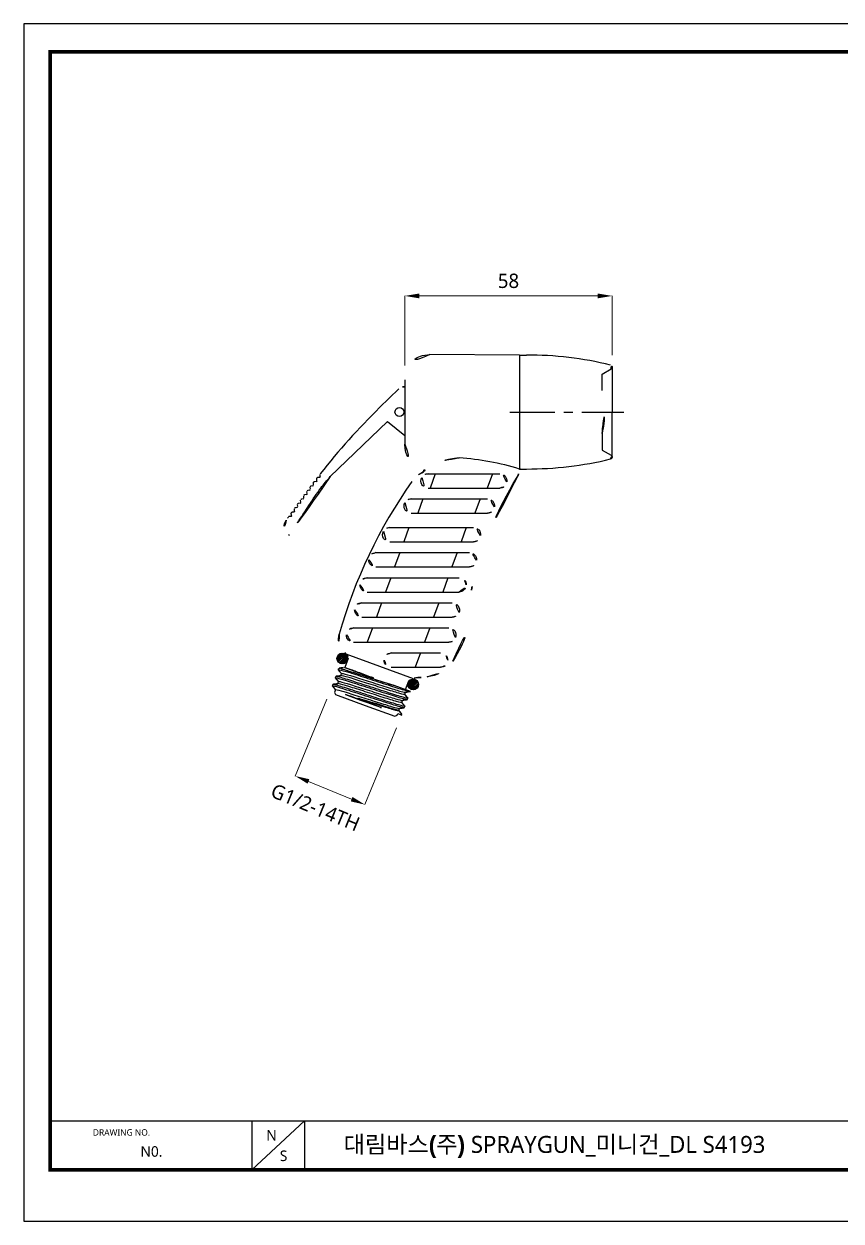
# Model space of a CAD drawing. Extents: x 16296675150 to 16296675606, y -37409617853 to -37409617519.
# Drawn here: x 16296675150.2 to 16296675378.1, y -37409617852.5 to -37409617518.6 of the extents above; entities that cross this region are included whole.
import ezdxf

# ---------------------------------------------------------------- set-up
doc = ezdxf.new("R2010")
doc.units = 0
doc.header["$LTSCALE"] = 10
doc.header["$MEASUREMENT"] = 0
doc.header["$PDMODE"] = 3
doc.header["$PDSIZE"] = -10
doc.linetypes.add('CENTER', pattern=[2, 1.25, -0.25, 0.25, -0.25])
doc.linetypes.add('HIDDEN', pattern=[0.375, 0.25, -0.125])
doc.layers.get('0').update_dxf_attribs({"linetype": 'CONTINUOUS'})
doc.layers.get('DEFPOINTS').update_dxf_attribs({"linetype": 'CONTINUOUS'})
doc.layers.add('1', color=7, linetype='CONTINUOUS')
doc.styles.add('Daelim Dimension', font='')
doc.styles.get('Daelim Dimension').set_extended_font_data('NanumGothic')
doc.dimstyles.new('DEFAULT', dxfattribs={"dimscale": 2, "dimtxt": 2, "dimasz": 2, "dimexe": 0, "dimexo": 2, "dimgap": 1, "dimtad": 1, "dimdec": 1, "dimzin": 9, "dimdsep": 46, "dimtxsty": 'Daelim Dimension', "dimcen": 0.5, "dimclrd": 252, "dimclre": 252, "dimclrt": 3, "dimadec": 1, "dimazin": 0, "dimtfac": 1, "dimtdec": 1, "dimtix": 1, "dimtmove": 0, "dimatfit": 3, "dimfxl": 1, "dimtolj": 1, "dimtzin": 1, "dimlwd": 9, "dimlwe": 9, "dimarcsym": 0})

# ---------------------------------------------------------------- blocks, each defined once
blk = doc.blocks.new('*D0')
at = {"color": 5, "lineweight": 9, "ltscale": 0.5, "transparency": 16777216}
for p, q in [((16296675256.45599, -37409617613.876923), (16296675256.45599, -37409617594.492943)), ((16296675260.45599, -37409617594.492943), (16296675310.255989, -37409617594.492943)), ((16296675314.255989, -37409617610.997391), (16296675314.255989, -37409617594.492943))]:
    blk.add_line(p, q, dxfattribs=at)
at = {"color": 5, "ltscale": 0.5, "transparency": 16777216}
for points in [[(16296675260.45599, -37409617593.826279), (16296675260.45599, -37409617595.159607), (16296675256.45599, -37409617594.492943)], [(16296675310.255989, -37409617593.826279), (16296675310.255989, -37409617595.159607), (16296675314.255989, -37409617594.492943)]]:
    blk.add_solid(points, dxfattribs=at)
at = {"layer": 'DEFPOINTS', "color": 0, "ltscale": 0.5, "transparency": 16777216}
for p in [(16296675314.255989, -37409617594.492943), (16296675314.255989, -37409617614.997391), (16296675256.45599, -37409617617.876923)]:
    blk.add_point(p, dxfattribs=at)
at = {"color": 7, "ltscale": 0.5, "transparency": 16777216, "insert": (16296675285.355989, -37409617590.315536), "char_height": 4, "attachment_point": 5, "style": 'Daelim Dimension'}
blk.add_mtext('\\A1;58', dxfattribs=at)
blk = doc.blocks.new('*D3')
at = {"color": 5, "lineweight": 9, "ltscale": 0.5, "transparency": 16777216}
for p, q in [((16296675234.69961, -37409617706.94075), (16296675225.88735, -37409617728.405891)), ((16296675254.14115, -37409617714.922256), (16296675245.32889, -37409617736.38739)), ((16296675229.58766, -37409617729.925011), (16296675241.62859, -37409617734.868271))]:
    blk.add_line(p, q, dxfattribs=at)
at = {"color": 5, "ltscale": 0.5, "transparency": 16777216}
for points in [[(16296675229.840851, -37409617729.308289), (16296675229.334471, -37409617730.541733), (16296675225.88735, -37409617728.405891)], [(16296675241.881769, -37409617734.251549), (16296675241.375401, -37409617735.484993), (16296675245.32889, -37409617736.38739)]]:
    blk.add_solid(points, dxfattribs=at)
at = {"layer": 'DEFPOINTS', "color": 0, "ltscale": 0.5, "transparency": 16777216}
for p in [(16296675236.218731, -37409617703.240448), (16296675255.660271, -37409617711.221947), (16296675245.32889, -37409617736.38739)]:
    blk.add_point(p, dxfattribs=at)
at = {"color": 2, "ltscale": 0.5, "transparency": 16777216, "insert": (16296675231.509951, -37409617737.163361), "char_height": 4, "attachment_point": 5, "rotation": 337.67997082, "style": 'Daelim Dimension'}
blk.add_mtext('\\A1;G1/2-14TH', dxfattribs=at)

msp = doc.modelspace()

# ---------------------------------------------------------------- linework, layer by layer
for p, q in [((16296675288.45599, -37409617610.976921), (16296675263.45599, -37409617610.876923)), ((16296675288.45599, -37409617610.976921), (16296675290.34804, -37409617610.976921)), ((16296675288.45599, -37409617610.976921), (16296675288.45599, -37409617642.488342)), ((16296675314.255989, -37409617614.328453), (16296675314.255989, -37409617626.876923)), ((16296675256.45599, -37409617617.876923), (16296675256.45599, -37409617619.855904)), ((16296675254.770571, -37409617620.410156), (16296675249.43058, -37409617625.664062)), ((16296675314.255989, -37409617639.425392), (16296675314.255989, -37409617626.876923)), ((16296675251.65188, -37409617629.534332), (16296675235.672159, -37409617644.902924)), ((16296675251.65188, -37409617629.534332), (16296675256.45599, -37409617633.424622)), ((16296675256.45599, -37409617633.424622), (16296675256.45599, -37409617635.876923)), ((16296675288.45599, -37409617640.626923), (16296675288.45599, -37409617642.776917)), ((16296675288.667959, -37409617642.776917), (16296675288.45599, -37409617642.564949)), ((16296675288.45599, -37409617642.776917), (16296675290.34804, -37409617642.776917)), ((16296675231.028419, -37409617647.220154), (16296675230.967131, -37409617646.637016)), ((16296675231.72167, -37409617646.306343), (16296675231.189631, -37409617646.362251)), ((16296675231.94417, -37409617646.03157), (16296675231.883711, -37409617645.456261)), ((16296675232.64607, -37409617645.124763), (16296675232.106199, -37409617645.181503)), ((16296675232.86857, -37409617644.849991), (16296675232.80764, -37409617644.270317)), ((16296675262.933189, -37409617644.08741), (16296675282.91115, -37409617644.08741)), ((16296675264.934919, -37409617644.08741), (16296675263.47904, -37409617648.08741)), ((16296675280.897579, -37409617644.08741), (16296675279.4417, -37409617648.08741)), ((16296675228.333071, -37409617650.827911), (16296675228.26931, -37409617650.221291)), ((16296675229.00036, -37409617649.893066), (16296675228.49181, -37409617649.946533)), ((16296675229.22286, -37409617649.618317), (16296675229.159929, -37409617649.019524)), ((16296675229.898821, -37409617648.690491), (16296675229.382429, -37409617648.744766)), ((16296675230.121309, -37409617648.415733), (16296675230.0592, -37409617647.824768)), ((16296675230.80592, -37409617647.494911), (16296675230.2817, -37409617647.550011)), ((16296675262.933189, -37409617648.08741), (16296675282.91115, -37409617648.08741)), ((16296675226.35701, -37409617653.542953), (16296675225.872021, -37409617653.593933)), ((16296675226.57951, -37409617653.268188), (16296675226.514099, -37409617652.645859)), ((16296675227.22945, -37409617652.319298), (16296675226.736601, -37409617652.371101)), ((16296675227.45195, -37409617652.044533), (16296675227.387369, -37409617651.430069)), ((16296675228.110571, -37409617651.102676), (16296675227.609859, -37409617651.155296)), ((16296675258.22448, -37409617651.087402), (16296675279.467791, -37409617651.087402)), ((16296675261.49155, -37409617651.087402), (16296675260.035669, -37409617655.087402)), ((16296675277.45422, -37409617651.087402), (16296675275.998341, -37409617655.087402)), ((16296675223.353609, -37409617657.081543), (16296675223.38246, -37409617657.037842)), ((16296675224.63822, -37409617656.011383), (16296675224.14978, -37409617656.062714)), ((16296675224.86072, -37409617655.736618), (16296675224.79365, -37409617655.098549)), ((16296675225.493259, -37409617654.773643), (16296675225.01615, -37409617654.823776)), ((16296675225.715759, -37409617654.498878), (16296675225.649521, -37409617653.868683)), ((16296675258.22448, -37409617655.087402), (16296675279.467791, -37409617655.087402)), ((16296675252.26067, -37409617659.087402), (16296675275.588091, -37409617659.087402)), ((16296675257.611851, -37409617659.087402), (16296675256.15597, -37409617663.087402)), ((16296675273.57452, -37409617659.087402), (16296675272.118641, -37409617663.087402)), ((16296675223.983459, -37409617661.044113), (16296675224.24892, -37409617661.259079)), ((16296675252.26067, -37409617663.087402), (16296675275.588091, -37409617663.087402)), ((16296675248.403469, -37409617666.087402), (16296675274.447371, -37409617666.087402)), ((16296675255.06406, -37409617666.087402), (16296675253.608179, -37409617670.087402)), ((16296675271.02673, -37409617666.087402), (16296675269.57085, -37409617670.087402)), ((16296675248.403469, -37409617670.087402), (16296675274.447371, -37409617670.087402)), ((16296675245.952049, -37409617673.087402), (16296675271.598669, -37409617673.087402)), ((16296675252.51627, -37409617673.087402), (16296675251.06039, -37409617677.087402)), ((16296675268.478939, -37409617673.087402), (16296675267.02306, -37409617677.087402)), ((16296675244.45553, -37409617680.087402), (16296675269.68556, -37409617680.087402)), ((16296675245.952049, -37409617677.087402), (16296675271.538879, -37409617677.087402)), ((16296675249.968479, -37409617680.087402), (16296675248.5126, -37409617684.087402)), ((16296675265.93115, -37409617680.087402), (16296675264.475269, -37409617684.087402)), ((16296675242.17276, -37409617687.087402), (16296675268.72541, -37409617687.087402)), ((16296675244.45553, -37409617684.087402), (16296675269.68556, -37409617684.087402)), ((16296675247.420691, -37409617687.087402), (16296675245.964809, -37409617691.087402)), ((16296675263.38335, -37409617687.087402), (16296675261.927469, -37409617691.087402)), ((16296675242.17276, -37409617691.087402), (16296675268.72541, -37409617691.087402)), ((16296675237.535931, -37409617695.584534), (16296675239.004219, -37409617694.116241)), ((16296675237.582279, -37409617695.98719), (16296675239.406879, -37409617694.162582)), ((16296675237.665001, -37409617695.006439), (16296675238.42614, -37409617694.245308)), ((16296675237.706751, -37409617696.311729), (16296675239.731421, -37409617694.287064)), ((16296675237.88693, -37409617696.580566), (16296675240.000259, -37409617694.467239)), ((16296675238.115749, -37409617696.800758), (16296675240.220449, -37409617694.696053)), ((16296675238.393829, -37409617696.971687), (16296675240.39138, -37409617694.974136)), ((16296675238.73007, -37409617697.084473), (16296675240.50416, -37409617695.310379)), ((16296675239.15217, -37409617697.111366), (16296675240.531071, -37409617695.732483)), ((16296675239.815081, -37409617696.897476), (16296675240.317169, -37409617696.395393)), ((16296675240.026871, -37409617694.356277), (16296675258.81171, -37409617701.22139)), ((16296675252.6721, -37409617694.087402), (16296675266.41091, -37409617694.087402)), ((16296675260.83556, -37409617694.087402), (16296675259.379681, -37409617698.087402)), ((16296675252.6721, -37409617698.087402), (16296675266.41091, -37409617698.087402)), ((16296675257.29702, -37409617702.733063), (16296675258.65645, -37409617701.373627)), ((16296675257.319639, -37409617703.159447), (16296675259.08284, -37409617701.396263)), ((16296675257.429951, -37409617703.498161), (16296675259.421539, -37409617701.506569)), ((16296675257.537741, -37409617702.043327), (16296675257.966709, -37409617701.614357)), ((16296675257.59897, -37409617703.778152), (16296675259.70154, -37409617701.675583)), ((16296675257.81741, -37409617704.00872), (16296675259.93211, -37409617701.894028)), ((16296675258.0844, -37409617704.19075), (16296675260.11413, -37409617702.161011)), ((16296675258.406639, -37409617704.31752), (16296675260.2409, -37409617702.483261)), ((16296675258.805651, -37409617704.367523), (16296675260.290899, -37409617702.882271)), ((16296675259.371481, -37409617704.25071), (16296675260.174089, -37409617703.448097))]:
    msp.add_line(p, q)
at = {"linetype": 'HIDDEN'}
for p, q in [((16296675311.45599, -37409617616.276917), (16296675313.968559, -37409617614.826286)), ((16296675311.45599, -37409617620.876923), (16296675311.45599, -37409617616.276917)), ((16296675311.45599, -37409617632.876923), (16296675311.45599, -37409617637.476921)), ((16296675311.45599, -37409617637.476921), (16296675313.968559, -37409617638.927559))]:
    msp.add_line(p, q, dxfattribs=at)
at = {"ltscale": 0.5}
msp.add_line((16296675256.45599, -37409617619.855904), (16296675256.45599, -37409617633.424622), dxfattribs=at)
at = {"linetype": 'CENTER'}
msp.add_line((16296675285.775169, -37409617626.876923), (16296675317.554131, -37409617626.876923), dxfattribs=at)
at = {"linetype": 'Continuous'}
for p, q in [((16296675240.62286, -37409617695.638786), (16296675239.700979, -37409617698.161293)), ((16296675256.61508, -37409617704.318703), (16296675257.529221, -37409617701.817383))]:
    msp.add_line(p, q, dxfattribs=at)
at = {"color": 5}
msp.add_line((16296675157.573191, -37409617824.561096), (16296675524.50429, -37409617824.561096), dxfattribs=at)
at = {"color": 5, "ltscale": 40}
for p, q in [((16296675213.81868, -37409617824.561096), (16296675213.81868, -37409617838.292542)), ((16296675213.81868, -37409617824.561096), (16296675213.81868, -37409617838.292542)), ((16296675228.514721, -37409617824.561096), (16296675213.81868, -37409617838.292542)), ((16296675228.514721, -37409617824.561096), (16296675213.81868, -37409617838.292542)), ((16296675228.514721, -37409617824.561096), (16296675228.514721, -37409617838.292542)), ((16296675228.514721, -37409617824.561096), (16296675228.514721, -37409617838.292542))]:
    msp.add_line(p, q, dxfattribs=at)
at = {"ltscale": 0.5}
msp.add_lwpolyline([(16296675150.245461, -37409617852.537933), (16296675605.945459, -37409617852.537933), (16296675605.945459, -37409617518.637917), (16296675150.245461, -37409617518.637917)], close=True, dxfattribs=at)
at = {"color": 5, "linetype": 'ByBlock', "lineweight": 200, "const_width": 1.05}
msp.add_lwpolyline([(16296675157.573191, -37409617838.240623), (16296675598.573191, -37409617838.240623), (16296675598.573191, -37409617526.390617), (16296675157.573191, -37409617526.390617)], close=True, dxfattribs=at)
for centre, radius in [((16296675254.960501, -37409617626.876923), 1.25), ((16296675239.035601, -37409617695.615913), 1.5), ((16296675258.79097, -37409617702.867592), 1.5)]:
    msp.add_circle(centre, radius)
for centre, radius, start, end in [((16296675263.45599, -37409617617.876923), 7, 90, 180), ((16296675290.34804, -37409617710.976921), 100, 76.4272798, 90), ((16296675256.173241, -37409617621.835823), 2, 81.87281863, 134.53441457), ((16296675391.80216, -37409617770.368362), 203, 134.53441457, 141.53257271), ((16296675263.45599, -37409617635.876923), 7, 180, 254.87698779), ((16296675290.34804, -37409617542.776917), 100, 270, 283.5727202), ((16296675264.968651, -37409617650.876923), 8, 114.08926103, 144.85145773), ((16296675261.49929, -37409617643.11718), 0.5, 288.54474084, 74.87698779), ((16296675283.45599, -37409617642.488342), 5, 329.03931714, 0), ((16296675231.215759, -37409617646.610893), 0.25, 95.99999675, 186.00010543), ((16296675231.695539, -37409617646.057701), 0.25, 275.99999675, 6.00010543), ((16296675232.132339, -37409617645.43013), 0.25, 95.99999675, 186.00010543), ((16296675232.61994, -37409617644.876122), 0.25, 275.99999675, 6.00010543), ((16296675233.056271, -37409617644.244186), 0.25, 141.53257271, 186.00010543), ((16296675372.900141, -37409617726.868973), 140, 144.85145773, 164.24557656), ((16296675262.933189, -37409617646.08741), 2, 152.33098933, 270), ((16296675262.933189, -37409617646.08741), 2, 90, 152.33098933), ((16296675381.73238, -37409617701.446777), 109.605178, 149.03931714, 166.31882036), ((16296675282.91115, -37409617646.08741), 2, 353.27019286, 90), ((16296675282.91115, -37409617646.08741), 2, 270, 353.27019286), ((16296675228.517941, -37409617650.19516), 0.25, 95.99999675, 186.00010543), ((16296675228.97423, -37409617649.644447), 0.25, 275.99999675, 6.00010543), ((16296675229.40856, -37409617648.993393), 0.25, 95.99999675, 186.00010543), ((16296675229.872681, -37409617648.441856), 0.25, 275.99999675, 6.00010543), ((16296675230.307831, -37409617647.798637), 0.25, 95.99999675, 186.00010543), ((16296675230.779791, -37409617647.246277), 0.25, 275.99999675, 6.00010543), ((16296675225.898149, -37409617653.842552), 0.25, 95.99999675, 186.00010543), ((16296675226.330879, -37409617653.294319), 0.25, 275.99999675, 6.00010543), ((16296675226.76273, -37409617652.619728), 0.25, 95.99999675, 186.00010543), ((16296675227.20332, -37409617652.070671), 0.25, 275.99999675, 6.00010543), ((16296675227.636, -37409617651.403931), 0.25, 95.99999675, 186.00010543), ((16296675228.08444, -37409617650.85405), 0.25, 275.99999675, 6.00010543), ((16296675258.22448, -37409617653.087402), 2, 152.33098933, 270), ((16296675258.22448, -37409617653.087402), 2, 90, 152.33098933), ((16296675279.467791, -37409617653.087402), 2, 353.27019286, 90), ((16296675279.467791, -37409617653.087402), 2, 270, 353.27019286), ((16296675391.80216, -37409617770.368362), 203, 145.76750372, 146.0630294), ((16296675224.175911, -37409617656.311348), 0.25, 95.99999675, 145.76750372), ((16296675224.612089, -37409617655.762749), 0.25, 275.99999675, 6.00010543), ((16296675225.04228, -37409617655.072418), 0.25, 95.99999675, 186.00010543), ((16296675225.467131, -37409617654.525009), 0.25, 275.99999675, 6.00010543), ((16296675225.87142, -37409617658.712677), 3, 147.06308694, 230.99999021), ((16296675252.26067, -37409617661.087402), 2, 152.33098933, 270), ((16296675252.26067, -37409617661.087402), 2, 90, 152.33098933), ((16296675275.588091, -37409617661.087402), 2, 353.27019286, 90), ((16296675275.588091, -37409617661.087402), 2, 270, 353.27019286), ((16296675248.403469, -37409617668.087402), 2, 90, 179.33467042), ((16296675274.447371, -37409617668.087402), 2, 356.8020326, 90), ((16296675248.403469, -37409617668.087402), 2, 179.33467042, 270), ((16296675274.447371, -37409617668.087402), 2, 270, 356.8020326), ((16296675245.952049, -37409617675.087402), 2, 90, 179.33467042), ((16296675271.598669, -37409617675.087402), 2, 0.32216788, 90), ((16296675245.952049, -37409617675.087402), 2, 179.33467042, 270), ((16296675271.538879, -37409617675.087402), 2, 270, 6.57930157), ((16296675284.953369, -37409617677.888023), 10, 166.31882036, 181.7645454), ((16296675244.45553, -37409617682.087402), 2, 90, 179.33467042), ((16296675269.68556, -37409617682.087402), 2, 340.0001248, 90), ((16296675243.74634, -37409617679.157463), 31.226575, 326.6123035, 1.7645454), ((16296675244.45553, -37409617682.087402), 2, 179.33467042, 270), ((16296675269.68556, -37409617682.087402), 2, 270, 340.0001248), ((16296675242.17276, -37409617689.087402), 2, 90, 179.33467042), ((16296675268.72541, -37409617689.087402), 2, 340.0001248, 90), ((16296675242.994659, -37409617690.129578), 5, 165.25549712, 221.63316042), ((16296675242.17276, -37409617689.087402), 2, 179.33467042, 270), ((16296675268.72541, -37409617689.087402), 2, 270, 340.0001248), ((16296675252.6721, -37409617696.087402), 2, 90, 180), ((16296675252.6721, -37409617696.087402), 2, 180, 270), ((16296675261.469801, -37409617690.838493), 10, 276.75642994, 326.6123035), ((16296675266.41091, -37409617696.087402), 2, 0, 90), ((16296675266.41091, -37409617696.087402), 2, 270, 0), ((16296675260.17947, -37409617679.947037), 20.967625, 269.7100868, 276.75642994)]:
    msp.add_arc(centre, radius, start, end)
at = {"linetype": 'HIDDEN'}
for centre, radius, start, end in [((16296675313.681141, -37409617614.328453), 0.57485, 299.99993044, 76.4272798), ((16296675283.024389, -37409617626.876923), 29.057796, 348.08371792, 11.91628208), ((16296675313.681141, -37409617639.425392), 0.57485, 283.5727202, 60.00006956)]:
    msp.add_arc(centre, radius, start, end, dxfattribs=at)
at = {"ltscale": 0.5}
for centre, radius, start, end in [((16296675272.87421, -37409617657.203644), 17.612809, 93.9983822, 128.65200475), ((16296675265.218019, -37409617720.53212), 81.153396, 73.36629995, 85.45689799), ((16296675228.949209, -37409617702.997612), 14.049676, 37.9566988, 42.80173209), ((16296675261.065559, -37409617707.745461), 6.90275, 98.26422266, 120.81778533)]:
    msp.add_arc(centre, radius, start, end, dxfattribs=at)
at = {"linetype": 'Continuous', "extrusion": (0, 0, -1)}
msp.add_arc((-16296675239.683611, -37409617695.295517), 1, 110.07518138, 200.07533486, dxfattribs=at)
msp.add_spline([(16296675235.672159, -37409617644.902924), (16296675233.01545, -37409617648.102219), (16296675229.72496, -37409617652.938004), (16296675227.015141, -37409617657.000053), (16296675224.24892, -37409617661.259079)], degree=3)
at = {"layer": '1', "color": 0}
for p, q in [((16296675237.99572, -37409617698.37812), (16296675237.86635, -37409617698.732094)), ((16296675238.75564, -37409617699.794724), (16296675238.541269, -37409617700.381287)), ((16296675236.348089, -37409617702.886482), (16296675236.218731, -37409617703.240448)), ((16296675237.171909, -37409617700.632309), (16296675237.04254, -37409617700.986267)), ((16296675237.93182, -37409617702.048912), (16296675237.717461, -37409617702.635468)), ((16296675257.993759, -37409617704.82254), (16296675253.44825, -37409617703.161339)), ((16296675237.108009, -37409617704.303062), (16296675236.826969, -37409617705.07209)), ((16296675236.826969, -37409617705.07209), (16296675237.12496, -37409617705.713341)), ((16296675237.12496, -37409617705.713341), (16296675245.390289, -37409617708.733994)), ((16296675256.418619, -37409617705.650948), (16296675256.63298, -37409617705.064377)), ((16296675257.178539, -37409617707.067551), (16296675257.307899, -37409617706.71357)), ((16296675245.390289, -37409617708.733994), (16296675253.655621, -37409617711.754631)), ((16296675254.770981, -37409617710.159332), (16296675254.98535, -37409617709.572746)), ((16296675255.59481, -37409617707.905128), (16296675255.80917, -37409617707.318573)), ((16296675256.354719, -37409617709.321732), (16296675256.484079, -37409617708.967773)), ((16296675253.655621, -37409617711.754631), (16296675254.296869, -37409617711.45665)), ((16296675254.296869, -37409617711.45665), (16296675254.4685, -37409617710.98703)), ((16296675254.507721, -37409617711.001358), (16296675255.595591, -37409617711.398933)), ((16296675255.595591, -37409617711.398933), (16296675255.660271, -37409617711.221947))]:
    msp.add_line(p, q, dxfattribs=at)
for points, degree in [([(16296675238.56613, -37409617700.376923), (16296675237.88187, -37409617700.497383), (16296675237.197571, -37409617700.617691)], 2), ([(16296675239.390209, -37409617698.122688), (16296675238.70583, -37409617698.243187), (16296675238.02142, -37409617698.363503)], 2), ([(16296675239.864889, -37409617698.197166), (16296675239.610979, -37409617698.138329), (16296675239.451891, -37409617698.113937), (16296675239.389629, -37409617698.125671)], 3), ([(16296675237.052719, -37409617701.013977), (16296675237.490089, -37409617701.537483), (16296675237.927361, -37409617702.061096)], 2), ([(16296675255.64991, -37409617711.194313), (16296675255.73131, -37409617711.293823), (16296675255.33865, -37409617711.234398), (16296675254.507721, -37409617711.001373)], 3)]:
    msp.add_open_spline(points, degree=degree, dxfattribs=at)
for points, knots in [([(16296675237.87903, -37409617698.757462), (16296675237.83205, -37409617698.699951), (16296675237.93582, -37409617698.69648), (16296675238.67527, -37409617698.839523), (16296675239.696011, -37409617699.145943), (16296675242.482809, -37409617700.005638), (16296675244.2721, -37409617700.575462), (16296675248.022961, -37409617701.802841), (16296675249.98665, -37409617702.433372), (16296675253.539881, -37409617703.574753), (16296675255.08083, -37409617704.069061), (16296675257.26877, -37409617704.703629), (16296675257.9109, -37409617704.868881), (16296675257.993771, -37409617704.822548)], [0, 0, 0, 0, 0.0960861119, 0.0960861119, 0.2768688895, 0.2768688895, 0.4576516672, 0.4576516672, 0.6384344448, 0.6384344448, 0.8192172224, 0.8192172224, 1, 1, 1, 1]), ([(16296675237.87619, -37409617698.759392), (16296675237.879141, -37409617698.762917), (16296675237.887199, -37409617698.772537), (16296675237.9007, -37409617698.788719), (16296675237.91597, -37409617698.807007), (16296675237.92795, -37409617698.821358), (16296675237.936831, -37409617698.831978), (16296675237.946581, -37409617698.843643), (16296675237.959, -37409617698.858521), (16296675237.976971, -37409617698.880028), (16296675237.99778, -37409617698.904938), (16296675238.02054, -37409617698.932152), (16296675238.042299, -37409617698.958214), (16296675238.062759, -37409617698.982697), (16296675238.081949, -37409617699.005676), (16296675238.1007, -37409617699.02813), (16296675238.11952, -37409617699.050667), (16296675238.139589, -37409617699.074677), (16296675238.164579, -37409617699.104599), (16296675238.19578, -37409617699.141937), (16296675238.23381, -37409617699.187477), (16296675238.276819, -37409617699.238983), (16296675238.32481, -37409617699.296417), (16296675238.377769, -37409617699.359833), (16296675238.43445, -37409617699.427696), (16296675238.49468, -37409617699.499786), (16296675238.55827, -37409617699.57592), (16296675238.62628, -37409617699.657356), (16296675238.691071, -37409617699.734962), (16296675238.7332, -37409617699.785393), (16296675238.751181, -37409617699.806938)], [0, 0, 0, 0, 0.00765643, 0.0288631211, 0.0463179466, 0.0600209701, 0.0699722423, 0.0767682437, 0.093449539, 0.1125697945, 0.1384068516, 0.1648244361, 0.1905942936, 0.2130557622, 0.2350008907, 0.2564296902, 0.2773421718, 0.2995482916, 0.3252600822, 0.3630620593, 0.4065510166, 0.4557266421, 0.5105885775, 0.5711364211, 0.6373697296, 0.7050252665, 0.7777342015, 0.8554960709, 0.9383103836, 1, 1, 1, 1]), ([(16296675253.448259, -37409617703.161346), (16296675251.820629, -37409617702.64962), (16296675249.93129, -37409617702.024841), (16296675246.12665, -37409617700.790123), (16296675244.20627, -37409617700.176773), (16296675241.01623, -37409617699.155739), (16296675239.712391, -37409617698.763832), (16296675238.32308, -37409617698.392212), (16296675238.015051, -37409617698.330513), (16296675237.996111, -37409617698.379799)], [0, 0, 0, 0, 0.267558583, 0.267558583, 0.5351171659, 0.5351171659, 0.8026757489, 0.8026757489, 1, 1, 1, 1]), ([(16296675256.41848, -37409617705.650948), (16296675256.393141, -37409617705.714638), (16296675255.92942, -37409617705.628761), (16296675254.203449, -37409617705.14183), (16296675252.90657, -37409617704.748817), (16296675249.849899, -37409617703.790329), (16296675248.11182, -37409617703.221474), (16296675244.75996, -37409617702.160927), (16296675243.12583, -37409617701.641457), (16296675240.5107, -37409617700.833397), (16296675239.51544, -37409617700.557716), (16296675238.761999, -37409617700.388458), (16296675238.623249, -37409617700.369057), (16296675238.566259, -37409617700.380119)], [0, 0, 0, 0, 0.1764264908, 0.1764264908, 0.3629240951, 0.3629240951, 0.5494216994, 0.5494216994, 0.7359193038, 0.7359193038, 0.9224169081, 0.9224169081, 1, 1, 1, 1]), ([(16296675238.759581, -37409617699.793404), (16296675238.77503, -37409617699.752937), (16296675238.95248, -37409617699.770149), (16296675239.857201, -37409617699.97477), (16296675240.89304, -37409617700.285606), (16296675243.572651, -37409617701.100906), (16296675245.197189, -37409617701.620064), (16296675248.58054, -37409617702.708687), (16296675250.30966, -37409617703.250778), (16296675253.30088, -37409617704.194206), (16296675254.584579, -37409617704.586182), (16296675256.096901, -37409617704.99514), (16296675256.49843, -37409617705.088341), (16296675256.60784, -37409617705.068817)], [0, 0, 0, 0, 0.1090213611, 0.1090213611, 0.2952237727, 0.2952237727, 0.4814261843, 0.4814261843, 0.667628596, 0.667628596, 0.8538310076, 0.8538310076, 1, 1, 1, 1]), ([(16296675239.864889, -37409617698.197166), (16296675240.22691, -37409617698.329468), (16296675240.910419, -37409617698.579269), (16296675242.784901, -37409617699.26432), (16296675243.97938, -37409617699.700851), (16296675247.92065, -37409617701.141243), (16296675250.99032, -37409617702.263077), (16296675253.448259, -37409617703.161346)], [0, 0, 0, 0, 0.25, 0.25, 0.5, 0.5, 1, 1, 1, 1]), ([(16296675236.233629, -37409617703.267097), (16296675236.192459, -37409617703.21759), (16296675236.26247, -37409617703.207817), (16296675236.848391, -37409617703.300797), (16296675237.792789, -37409617703.57618), (16296675240.481371, -37409617704.404312), (16296675242.208031, -37409617704.948563), (16296675245.943279, -37409617706.168991), (16296675247.92923, -37409617706.810402), (16296675251.504669, -37409617707.958344), (16296675253.11639, -37409617708.480133), (16296675255.437019, -37409617709.162933), (16296675256.152719, -37409617709.351723), (16296675256.339251, -37409617709.335953), (16296675256.351379, -37409617709.330513), (16296675256.35446, -37409617709.321564)], [0, 0, 0, 0, 0.0818116188, 0.0818116188, 0.2608305357, 0.2608305357, 0.4398494527, 0.4398494527, 0.6188683696, 0.6188683696, 0.7978872866, 0.7978872866, 0.9769062035, 0.9769062035, 1, 1, 1, 1]), ([(16296675236.228901, -37409617703.268143), (16296675236.26112, -37409617703.306717), (16296675236.32909, -37409617703.388062), (16296675236.431271, -37409617703.510384), (16296675236.53393, -37409617703.633293), (16296675236.63203, -37409617703.750717), (16296675236.725571, -37409617703.862717), (16296675236.81456, -37409617703.969254), (16296675236.898979, -37409617704.070343), (16296675236.97884, -37409617704.16597), (16296675237.04653, -37409617704.247009), (16296675237.087589, -37409617704.296181), (16296675237.10354, -37409617704.315277)], [0, 0, 0, 0, 0.1105079233, 0.2330858063, 0.3504535477, 0.4626116022, 0.5695604314, 0.6713005078, 0.7678323211, 0.8591563852, 0.9452732471, 1, 1, 1, 1]), ([(16296675256.473579, -37409617708.940201), (16296675256.552931, -37409617709.037987), (16296675256.17696, -37409617708.981689), (16296675254.54871, -37409617708.530258), (16296675253.185961, -37409617708.107178), (16296675249.912649, -37409617707.073914), (16296675248.010429, -37409617706.442757), (16296675244.162201, -37409617705.197746), (16296675242.291821, -37409617704.598679), (16296675239.1567, -37409617703.597488), (16296675237.88925, -37409617703.221687), (16296675236.63817, -37409617702.893562), (16296675236.368031, -37409617702.84343), (16296675236.34943, -37409617702.889107)], [0, 0, 0, 0, 0.1620778009, 0.1620778009, 0.3408727733, 0.3408727733, 0.5196677457, 0.5196677457, 0.6984627181, 0.6984627181, 0.8772576905, 0.8772576905, 1, 1, 1, 1]), ([(16296675237.742649, -37409617702.631027), (16296675237.688721, -37409617702.640533), (16296675237.579889, -37409617702.659683), (16296675237.418489, -37409617702.68811), (16296675237.260771, -37409617702.715843), (16296675237.11005, -37409617702.742393), (16296675236.96633, -37409617702.767662), (16296675236.829611, -37409617702.79171), (16296675236.699909, -37409617702.814529), (16296675236.57719, -37409617702.836113), (16296675236.46928, -37409617702.85508), (16296675236.40226, -37409617702.866867), (16296675236.3738, -37409617702.871857)], [0, 0, 0, 0, 0.118187037, 0.2385224671, 0.3537436099, 0.4638498994, 0.5688407824, 0.6687157208, 0.7634741926, 0.8531156939, 0.9376397402, 1, 1, 1, 1]), ([(16296675237.05722, -37409617701.012543), (16296675237.01321, -37409617700.959068), (16296675237.098789, -37409617700.951897), (16296675237.762779, -37409617701.07), (16296675238.733641, -37409617701.357803), (16296675241.483959, -37409617702.205452), (16296675243.24913, -37409617702.76487), (16296675246.97077, -37409617703.981934), (16296675248.96697, -37409617704.624779), (16296675252.523251, -37409617705.766861), (16296675254.08754, -37409617706.27153), (16296675256.365601, -37409617706.93708), (16296675257.033991, -37409617707.110359), (16296675257.16921, -37409617707.078484), (16296675257.17594, -37409617707.073898), (16296675257.177999, -37409617707.067497)], [0, 0, 0, 0, 0.0883460917, 0.0883460917, 0.2673651354, 0.2673651354, 0.446384179, 0.446384179, 0.6254032227, 0.6254032227, 0.8044222663, 0.8044222663, 0.98344131, 0.98344131, 1, 1, 1, 1]), ([(16296675257.297421, -37409617706.686218), (16296675257.37434, -37409617706.781143), (16296675257.030279, -37409617706.733231), (16296675255.45192, -37409617706.300682), (16296675254.123409, -37409617705.887756), (16296675250.88131, -37409617704.86647), (16296675248.954809, -37409617704.228493), (16296675245.15374, -37409617702.996971), (16296675243.26297, -37409617702.392174), (16296675240.068291, -37409617701.370743), (16296675238.801279, -37409617700.992867), (16296675237.48349, -37409617700.643593), (16296675237.19442, -37409617700.588074), (16296675237.17416, -37409617700.634972)], [0, 0, 0, 0, 0.1575465105, 0.1575465105, 0.3363734622, 0.3363734622, 0.5152004139, 0.5152004139, 0.6940273657, 0.6940273657, 0.8728543174, 0.8728543174, 1, 1, 1, 1]), ([(16296675255.594839, -37409617707.905052), (16296675255.570299, -37409617707.972588), (16296675255.072689, -37409617707.876137), (16296675253.256321, -37409617707.358383), (16296675251.91868, -37409617706.952904), (16296675248.855671, -37409617705.989548), (16296675247.104509, -37409617705.417137), (16296675243.748949, -37409617704.3564), (16296675242.152901, -37409617703.847893), (16296675239.561541, -37409617703.050697), (16296675238.59775, -37409617702.786911), (16296675237.91646, -37409617702.639526), (16296675237.796471, -37409617702.624458), (16296675237.74456, -37409617702.634903)], [0, 0, 0, 0, 0.1833346606, 0.1833346606, 0.3697453256, 0.3697453256, 0.5561559906, 0.5561559906, 0.7425666556, 0.7425666556, 0.9289773207, 0.9289773207, 1, 1, 1, 1]), ([(16296675237.934071, -37409617702.046677), (16296675237.948469, -37409617702.008148), (16296675238.111111, -37409617702.022522), (16296675238.972679, -37409617702.211769), (16296675239.988791, -37409617702.516052), (16296675242.62619, -37409617703.317101), (16296675244.26573, -37409617703.83934), (16296675247.62413, -37409617704.920433), (16296675249.34679, -37409617705.460953), (16296675252.393, -37409617706.42202), (16296675253.674629, -37409617706.815353), (16296675255.24299, -37409617707.24247), (16296675255.66847, -37409617707.34201), (16296675255.78306, -37409617707.32267)], [0, 0, 0, 0, 0.1043217824, 0.1043217824, 0.2906109219, 0.2906109219, 0.4769000613, 0.4769000613, 0.6631892007, 0.6631892007, 0.8494783402, 0.8494783402, 1, 1, 1, 1]), ([(16296675237.11248, -37409617704.301552), (16296675237.126329, -37409617704.264732), (16296675237.275009, -37409617704.276016), (16296675238.087549, -37409617704.449081), (16296675239.06942, -37409617704.741913), (16296675241.700991, -37409617705.539848), (16296675243.320881, -37409617706.054359), (16296675246.66433, -37409617707.13102), (16296675248.41762, -37409617707.681808), (16296675251.4561, -37409617708.640617), (16296675252.755119, -37409617709.041817), (16296675254.403111, -37409617709.493523), (16296675254.84528, -37409617709.598106), (16296675254.96048, -37409617709.577263)], [0, 0, 0, 0, 0.0996553006, 0.0996553006, 0.285927088, 0.285927088, 0.4721988754, 0.4721988754, 0.6584706628, 0.6584706628, 0.8447424502, 0.8447424502, 1, 1, 1, 1]), ([(16296675239.895269, -37409617705.661079), (16296675241.88652, -37409617706.388817), (16296675244.854321, -37409617707.47345), (16296675250.496679, -37409617709.535477), (16296675253.06419, -37409617710.473801), (16296675254.507721, -37409617711.001373)], [0, 0, 0, 0, 0.5, 0.5, 1, 1, 1, 1]), ([(16296675254.77211, -37409617710.156158), (16296675254.77067, -37409617710.160553), (16296675254.76815, -37409617710.164429), (16296675254.72648, -37409617710.225883), (16296675254.185369, -37409617710.114662), (16296675252.307619, -37409617709.574249), (16296675250.946199, -37409617709.161652), (16296675247.84024, -37409617708.181976), (16296675246.108191, -37409617707.616417), (16296675242.744329, -37409617706.553833), (16296675241.155479, -37409617706.046753), (16296675239.895269, -37409617705.661079)], [0, 0, 0, 0, 0.004603639, 0.004603639, 0.2534527292, 0.2534527292, 0.5023018195, 0.5023018195, 0.7511509097, 0.7511509097, 1, 1, 1, 1]), ([(16296675255.78418, -37409617707.322952), (16296675255.80335, -37409617707.319603), (16296675255.843309, -37409617707.312538), (16296675255.90229, -37409617707.30217), (16296675255.959379, -37409617707.292137), (16296675256.011169, -37409617707.283012), (16296675256.05769, -37409617707.274834), (16296675256.0989, -37409617707.26757), (16296675256.134821, -37409617707.261253), (16296675256.165461, -37409617707.255867), (16296675256.1908, -37409617707.251404), (16296675256.212469, -37409617707.247589), (16296675256.23135, -37409617707.244263), (16296675256.249889, -37409617707.240997), (16296675256.268921, -37409617707.237663), (16296675256.29001, -37409617707.233963), (16296675256.31315, -37409617707.229858), (16296675256.33835, -37409617707.225441), (16296675256.3678, -37409617707.220268), (16296675256.402731, -37409617707.214104), (16296675256.44437, -37409617707.206779), (16296675256.491779, -37409617707.198433), (16296675256.54496, -37409617707.189072), (16296675256.60391, -37409617707.178726), (16296675256.668619, -37409617707.167297), (16296675256.7391, -37409617707.15493), (16296675256.815359, -37409617707.141541), (16296675256.897381, -37409617707.127113), (16296675256.985161, -37409617707.111671), (16296675257.070881, -37409617707.096603), (16296675257.127319, -37409617707.086647), (16296675257.15258, -37409617707.082222)], [0, 0, 0, 0, 0.0420206632, 0.0876034813, 0.1293208995, 0.1671727001, 0.2011586842, 0.2312786725, 0.2575325053, 0.2799200433, 0.2984411678, 0.3130957814, 0.3274241652, 0.3398318868, 0.3537414106, 0.3691527676, 0.3860659918, 0.4044811201, 0.4243981929, 0.4506178871, 0.4810516517, 0.5156996856, 0.5545621774, 0.5976393158, 0.6449312953, 0.6964383198, 0.7521606047, 0.8120983792, 0.8762518868, 0.9446213869, 1, 1, 1, 1]), ([(16296675257.29751, -37409617706.685631), (16296675257.28083, -37409617706.665657), (16296675257.243731, -37409617706.621269), (16296675257.18763, -37409617706.554108), (16296675257.13056, -37409617706.485786), (16296675257.07766, -37409617706.42247), (16296675257.028931, -37409617706.364143), (16296675256.984381, -37409617706.310806), (16296675256.945431, -37409617706.264168), (16296675256.91176, -37409617706.223862), (16296675256.88302, -37409617706.189484), (16296675256.857491, -37409617706.15889), (16296675256.83515, -37409617706.132156), (16296675256.81599, -37409617706.109207), (16296675256.80003, -37409617706.090103), (16296675256.78727, -37409617706.074821), (16296675256.777439, -37409617706.063057), (16296675256.769211, -37409617706.0532), (16296675256.76112, -37409617706.043533), (16296675256.751949, -37409617706.032532), (16296675256.741541, -37409617706.020081), (16296675256.729811, -37409617706.006042), (16296675256.716101, -37409617705.989616), (16296675256.699699, -37409617705.969994), (16296675256.678749, -37409617705.944908), (16296675256.652861, -37409617705.91391), (16296675256.621651, -37409617705.876549), (16296675256.585991, -37409617705.833839), (16296675256.54586, -37409617705.785782), (16296675256.50127, -37409617705.732384), (16296675256.45986, -37409617705.682808), (16296675256.4333, -37409617705.650993), (16296675256.42309, -37409617705.638763)], [0, 0, 0, 0, 0.0572185573, 0.1272414009, 0.1924958257, 0.2529821736, 0.3087007588, 0.3596518685, 0.4058357632, 0.4423362504, 0.4751871602, 0.5043886194, 0.5299407408, 0.5518436231, 0.5700973515, 0.5847019984, 0.5956576251, 0.6038102108, 0.6129140158, 0.6234164705, 0.6353175638, 0.6486172778, 0.6636629954, 0.6823341384, 0.7049120175, 0.7354989225, 0.7711881593, 0.8119794976, 0.8578726759, 0.9088674021, 0.9649633546, 1, 1, 1, 1]), ([(16296675256.607821, -37409617705.068817), (16296675256.640249, -37409617705.063103), (16296675256.706301, -37409617705.051483), (16296675256.803789, -37409617705.034332), (16296675256.898161, -37409617705.017708), (16296675256.986071, -37409617705.002243), (16296675257.067101, -37409617704.987984), (16296675257.141331, -37409617704.974922), (16296675257.208811, -37409617704.963043), (16296675257.270081, -37409617704.952278), (16296675257.32291, -37409617704.94297), (16296675257.37018, -37409617704.934662), (16296675257.41552, -37409617704.926682), (16296675257.464769, -37409617704.918007), (16296675257.518681, -37409617704.908539), (16296675257.577259, -37409617704.898247), (16296675257.644699, -37409617704.886383), (16296675257.72163, -37409617704.872833), (16296675257.80864, -37409617704.857536), (16296675257.89427, -37409617704.842491), (16296675257.950899, -37409617704.832497), (16296675257.97636, -37409617704.828033)], [0, 0, 0, 0, 0.0710880672, 0.1447628688, 0.2137208524, 0.2779615409, 0.3374844982, 0.391352051, 0.4406681569, 0.4854325448, 0.5256450061, 0.5564816801, 0.5890556709, 0.6250386996, 0.6644309259, 0.7072325234, 0.7534436801, 0.8122843014, 0.8758615499, 0.9441758194, 1, 1, 1, 1]), ([(16296675255.64987, -37409617711.194), (16296675255.632521, -37409617711.173203), (16296675255.594021, -37409617711.127129), (16296675255.5357, -37409617711.05732), (16296675255.476219, -37409617710.986122), (16296675255.42071, -37409617710.91967), (16296675255.369169, -37409617710.857971), (16296675255.3216, -37409617710.801018), (16296675255.27799, -37409617710.748817), (16296675255.238359, -37409617710.70137), (16296675255.20269, -37409617710.658684), (16296675255.171, -37409617710.620743), (16296675255.143259, -37409617710.587517), (16296675255.12101, -37409617710.560883), (16296675255.103661, -37409617710.540108), (16296675255.090639, -37409617710.524521), (16296675255.07979, -37409617710.511543), (16296675255.06982, -37409617710.499603), (16296675255.057421, -37409617710.484749), (16296675255.040211, -37409617710.464119), (16296675255.01704, -37409617710.436394), (16296675254.990061, -37409617710.404099), (16296675254.95961, -37409617710.36763), (16296675254.926041, -37409617710.327438), (16296675254.88842, -37409617710.282387), (16296675254.846741, -37409617710.232498), (16296675254.80864, -37409617710.186859), (16296675254.78443, -37409617710.157867), (16296675254.775459, -37409617710.147133)], [0, 0, 0, 0, 0.0595161759, 0.1320718595, 0.2000885231, 0.2635665077, 0.3225061289, 0.376907677, 0.4267714186, 0.4720975962, 0.5128864294, 0.5491381152, 0.5808528288, 0.6080307243, 0.6254937031, 0.6403868507, 0.6527102125, 0.662709404, 0.6745848652, 0.695264261, 0.7217589945, 0.7540688616, 0.7878306892, 0.826227895, 0.8692602404, 0.916927459, 0.9692292574, 1, 1, 1, 1]), ([(16296675254.960791, -37409617709.577072), (16296675255.02146, -37409617709.566383), (16296675255.14468, -37409617709.544693), (16296675255.3288, -37409617709.512291), (16296675255.511499, -37409617709.480148), (16296675255.68924, -37409617709.448883), (16296675255.86204, -37409617709.41848), (16296675256.029869, -37409617709.388962), (16296675256.184891, -37409617709.36171), (16296675256.283979, -37409617709.344292), (16296675256.328779, -37409617709.336411)], [0, 0, 0, 0, 0.1330597444, 0.2702326003, 0.403784707, 0.5337152812, 0.6600235604, 0.7827088062, 0.9017703078, 1, 1, 1, 1]), ([(16296675256.47369, -37409617708.939796), (16296675256.44154, -37409617708.901314), (16296675256.37364, -37409617708.820053), (16296675256.271521, -37409617708.697823), (16296675256.16885, -37409617708.574898), (16296675256.070721, -37409617708.457443), (16296675255.97718, -37409617708.345451), (16296675255.888201, -37409617708.238907), (16296675255.803789, -37409617708.13784), (16296675255.72393, -37409617708.042213), (16296675255.656269, -37409617707.961189), (16296675255.615219, -37409617707.912048), (16296675255.59927, -37409617707.892937)], [0, 0, 0, 0, 0.1102840848, 0.2329214083, 0.3503390246, 0.4625375463, 0.5695175567, 0.6712796113, 0.7678242396, 0.8591519474, 0.9452632188, 1, 1, 1, 1])]:
    msp.add_open_spline(points, degree=3, knots=knots, dxfattribs=at)

# ---------------------------------------------------------------- texts
at = {"color": 5, "ltscale": 40, "style": 'Daelim Dimension'}
msp.add_text('DRAWING NO.', height=1.79830789, dxfattribs=at).set_placement((16296675169.45422, -37409617828.715378))
at = {"attachment_point": 1, "style": 'Daelim Dimension'}
for s, insert, char_height, width in [('N', (16296675217.815809, -37409617827.135498), 2.942886, 4.10711739), ('N0.', (16296675182.73349, -37409617831.656609), 2.9428865, 18.4617613), ('S', (16296675221.600109, -37409617832.859756), 2.942886, 4.10711739)]:
    msp.add_mtext(s, dxfattribs=dict(at, insert=insert, char_height=char_height, width=width))
at = {"color": 2, "insert": (16296675239.38377, -37409617828.793381), "char_height": 4.729639005, "width": 196.55095463, "attachment_point": 1, "style": 'Daelim Dimension'}
msp.add_mtext('{\\fPretendard Variable SemiBold|b0|i0|c129|p2;대림바스(주)} SPRAYGUN_{\\fGulim|b0|i0|c129|p50;미니건}_DL S4193', dxfattribs=at)

# ---------------------------------------------------------------- dimensions: what is measured, and where the dimension line sits
at = {"color": 5, "ltscale": 0.5}
dim = msp.add_linear_dim(base=(16296675314.255989, -37409617594.492943), p1=(16296675256.45599, -37409617617.876923), p2=(16296675314.255989, -37409617614.997391), dimstyle='DEFAULT', override={"dimdec": 0, "dimclrd": 5, "dimclre": 5, "dimclrt": 7}, dxfattribs=at)
dim.commit()
dim.dimension.update_dxf_attribs({"geometry": '*D0', "text_midpoint": (16296675285.355989, -37409617590.315536)})
dim = msp.add_linear_dim(base=(16296675245.32889, -37409617736.38739), p1=(16296675236.218731, -37409617703.240448), p2=(16296675255.660271, -37409617711.221947), angle=337.67996687, text='G1/2-14TH', dimstyle='DEFAULT', override={"dimclrd": 5, "dimclre": 5, "dimclrt": 2, "dimtmove": 2}, dxfattribs=at)
dim.commit()
dim.dimension.update_dxf_attribs({"geometry": '*D3', "text_midpoint": (16296675231.509951, -37409617737.163361), "dimtype": 161})

doc.saveas('drawing.dxf')
